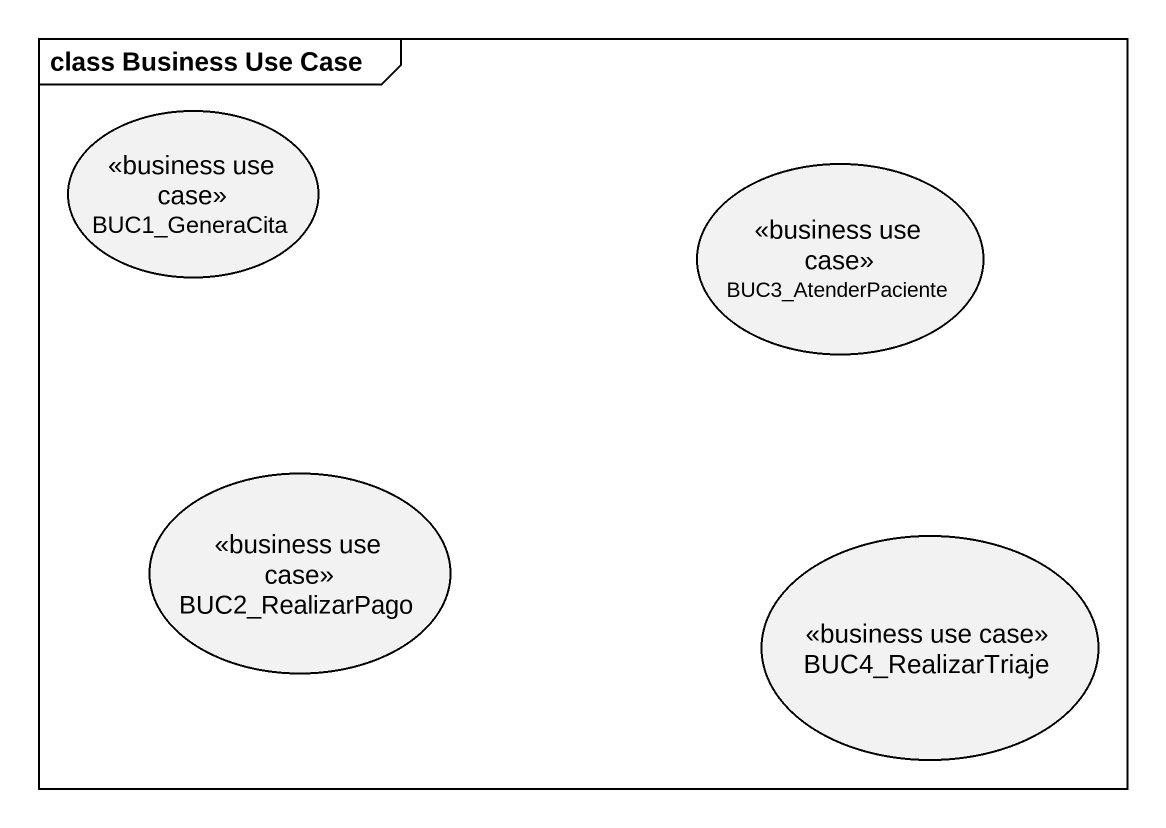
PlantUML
@startuml
mainframe class Business Use Case
usecase BUC1_GeneraCita <<business use case>>
usecase BUC3_AtenderPaciente <<business use case>>
usecase BUC2_RealizarPago <<business use case>>
usecase BUC4_RealizarTriaje <<business use case>>
@enduml
